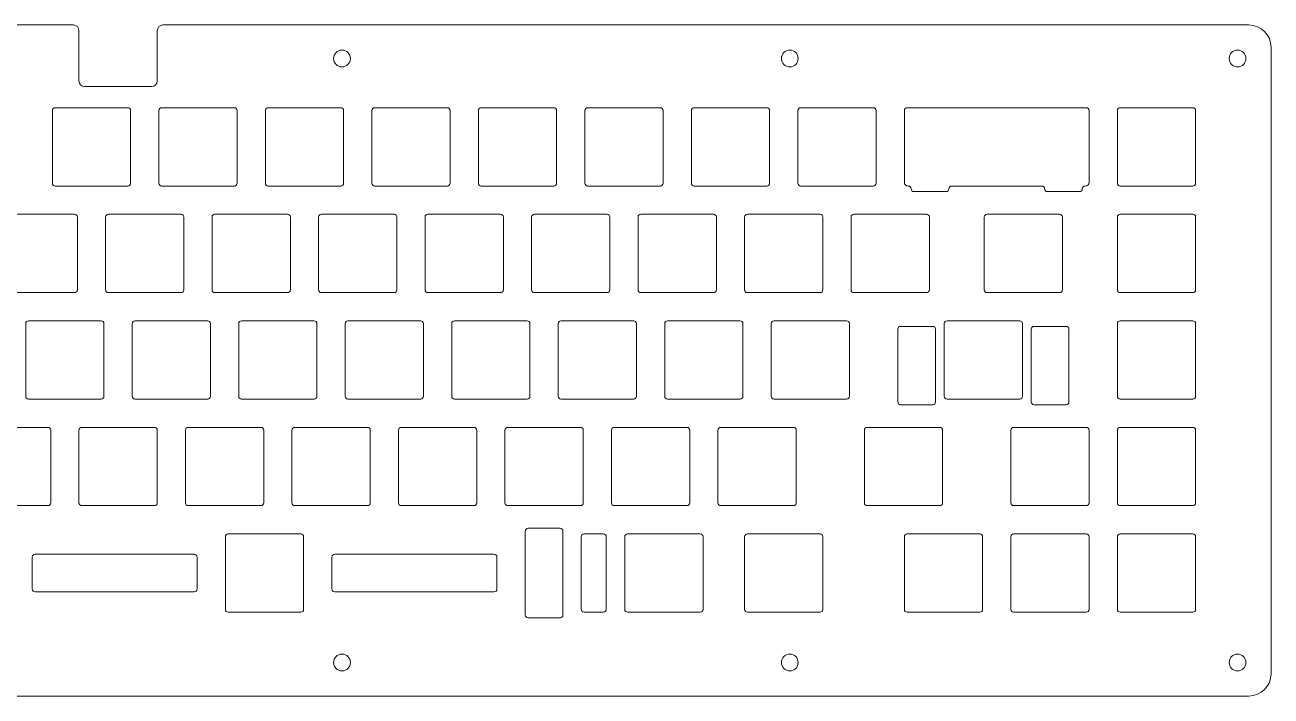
# Model space of a CAD drawing. Header units: inches. Extents: x 0.4 to 41.6, y -24.5 to -0.2.
# Drawn here: x 19.34 to 41.63, y -12.21 to -0.21 of the extents above; entities that cross this region are included whole.
import ezdxf

# ---------------------------------------------------------------- set-up
doc = ezdxf.new("R2010")
doc.units = ezdxf.units.IN
doc.header["$MEASUREMENT"] = 0
doc.layers.add('Layer 1', color=7, linetype='Continuous')

# ---------------------------------------------------------------- blocks, each defined once
blk = doc.blocks.new('block 22')
at = {"layer": 'Layer 1', "lineweight": 0}
blk.add_open_spline([(29.74, -10.658), (29.74, -10.687), (29.716, -10.712), (29.686, -10.712), (29.686, -10.712), (29.344, -10.712), (29.344, -10.712), (29.314, -10.712), (29.29, -10.687), (29.29, -10.658), (29.29, -10.658), (29.29, -9.366), (29.29, -9.366), (29.29, -9.336), (29.314, -9.312), (29.344, -9.312), (29.344, -9.312), (29.686, -9.312), (29.686, -9.312), (29.716, -9.312), (29.74, -9.336), (29.74, -9.366), (29.74, -9.366), (29.74, -10.658), (29.74, -10.658)], degree=3, knots=[0, 0, 0, 0, 1, 1, 1, 2, 2, 2, 3, 3, 3, 4, 4, 4, 5, 5, 5, 6, 6, 6, 7, 7, 7, 8, 8, 8, 8], dxfattribs=at)
blk = doc.blocks.new('block 24')
at = {"layer": 'Layer 1', "lineweight": 0}
blk.add_open_spline([(24.886, -10.349), (24.856, -10.349), (24.832, -10.325), (24.832, -10.295), (24.832, -10.295), (24.832, -9.728), (24.832, -9.728), (24.832, -9.698), (24.856, -9.674), (24.886, -9.674), (24.886, -9.674), (27.731, -9.674), (27.731, -9.674), (27.761, -9.674), (27.785, -9.698), (27.785, -9.728), (27.785, -9.728), (27.785, -10.295), (27.785, -10.295), (27.785, -10.325), (27.761, -10.349), (27.731, -10.349), (27.731, -10.349), (24.886, -10.349), (24.886, -10.349)], degree=3, knots=[0, 0, 0, 0, 1, 1, 1, 2, 2, 2, 3, 3, 3, 4, 4, 4, 5, 5, 5, 6, 6, 6, 7, 7, 7, 8, 8, 8, 8], dxfattribs=at)
blk = doc.blocks.new('block 25')
at = {"layer": 'Layer 1', "lineweight": 0}
blk.add_open_spline([(19.524, -10.349), (19.494, -10.349), (19.47, -10.325), (19.47, -10.295), (19.47, -10.295), (19.47, -9.728), (19.47, -9.728), (19.47, -9.698), (19.494, -9.674), (19.524, -9.674), (19.524, -9.674), (22.368, -9.674), (22.368, -9.674), (22.398, -9.674), (22.422, -9.698), (22.422, -9.728), (22.422, -9.728), (22.422, -10.295), (22.422, -10.295), (22.422, -10.325), (22.398, -10.349), (22.368, -10.349), (22.368, -10.349), (19.524, -10.349), (19.524, -10.349)], degree=3, knots=[0, 0, 0, 0, 1, 1, 1, 2, 2, 2, 3, 3, 3, 4, 4, 4, 5, 5, 5, 6, 6, 6, 7, 7, 7, 8, 8, 8, 8], dxfattribs=at)
blk = doc.blocks.new('block 36')
at = {"layer": 'Layer 1', "lineweight": 0}
blk.add_open_spline([(21.232, -1.742), (21.232, -1.714), (21.209, -1.692), (21.182, -1.692), (21.182, -1.692), (19.882, -1.692), (19.882, -1.692), (19.854, -1.692), (19.832, -1.714), (19.832, -1.742), (19.832, -1.742), (19.832, -3.042), (19.832, -3.042), (19.832, -3.069), (19.854, -3.092), (19.882, -3.092), (19.882, -3.092), (21.182, -3.092), (21.182, -3.092), (21.209, -3.092), (21.232, -3.069), (21.232, -3.042), (21.232, -3.042), (21.232, -1.742), (21.232, -1.742)], degree=3, knots=[0, 0, 0, 0, 1, 1, 1, 2, 2, 2, 3, 3, 3, 4, 4, 4, 5, 5, 5, 6, 6, 6, 7, 7, 7, 8, 8, 8, 8], dxfattribs=at)
blk = doc.blocks.new('block 37')
at = {"layer": 'Layer 1', "lineweight": 0}
blk.add_open_spline([(23.137, -3.042), (23.137, -3.069), (23.114, -3.092), (23.087, -3.092), (23.087, -3.092), (21.787, -3.092), (21.787, -3.092), (21.759, -3.092), (21.737, -3.069), (21.737, -3.042), (21.737, -3.042), (21.737, -1.742), (21.737, -1.742), (21.737, -1.714), (21.759, -1.692), (21.787, -1.692), (21.787, -1.692), (23.087, -1.692), (23.087, -1.692), (23.114, -1.692), (23.137, -1.714), (23.137, -1.742), (23.137, -1.742), (23.137, -3.042), (23.137, -3.042)], degree=3, knots=[0, 0, 0, 0, 1, 1, 1, 2, 2, 2, 3, 3, 3, 4, 4, 4, 5, 5, 5, 6, 6, 6, 7, 7, 7, 8, 8, 8, 8], dxfattribs=at)
blk = doc.blocks.new('block 38')
at = {"layer": 'Layer 1', "lineweight": 0}
blk.add_open_spline([(25.042, -3.042), (25.042, -3.069), (25.019, -3.092), (24.992, -3.092), (24.992, -3.092), (23.692, -3.092), (23.692, -3.092), (23.664, -3.092), (23.642, -3.069), (23.642, -3.042), (23.642, -3.042), (23.642, -1.742), (23.642, -1.742), (23.642, -1.714), (23.664, -1.692), (23.692, -1.692), (23.692, -1.692), (24.992, -1.692), (24.992, -1.692), (25.019, -1.692), (25.042, -1.714), (25.042, -1.742), (25.042, -1.742), (25.042, -3.042), (25.042, -3.042)], degree=3, knots=[0, 0, 0, 0, 1, 1, 1, 2, 2, 2, 3, 3, 3, 4, 4, 4, 5, 5, 5, 6, 6, 6, 7, 7, 7, 8, 8, 8, 8], dxfattribs=at)
blk = doc.blocks.new('block 39')
at = {"layer": 'Layer 1', "lineweight": 0}
blk.add_open_spline([(26.947, -3.042), (26.947, -3.069), (26.924, -3.092), (26.897, -3.092), (26.897, -3.092), (25.597, -3.092), (25.597, -3.092), (25.569, -3.092), (25.547, -3.069), (25.547, -3.042), (25.547, -3.042), (25.547, -1.742), (25.547, -1.742), (25.547, -1.714), (25.569, -1.692), (25.597, -1.692), (25.597, -1.692), (26.897, -1.692), (26.897, -1.692), (26.924, -1.692), (26.947, -1.714), (26.947, -1.742), (26.947, -1.742), (26.947, -3.042), (26.947, -3.042)], degree=3, knots=[0, 0, 0, 0, 1, 1, 1, 2, 2, 2, 3, 3, 3, 4, 4, 4, 5, 5, 5, 6, 6, 6, 7, 7, 7, 8, 8, 8, 8], dxfattribs=at)
blk = doc.blocks.new('block 40')
at = {"layer": 'Layer 1', "lineweight": 0}
blk.add_open_spline([(28.852, -3.042), (28.852, -3.069), (28.829, -3.092), (28.802, -3.092), (28.802, -3.092), (27.502, -3.092), (27.502, -3.092), (27.474, -3.092), (27.452, -3.069), (27.452, -3.042), (27.452, -3.042), (27.452, -1.742), (27.452, -1.742), (27.452, -1.714), (27.474, -1.692), (27.502, -1.692), (27.502, -1.692), (28.802, -1.692), (28.802, -1.692), (28.829, -1.692), (28.852, -1.714), (28.852, -1.742), (28.852, -1.742), (28.852, -3.042), (28.852, -3.042)], degree=3, knots=[0, 0, 0, 0, 1, 1, 1, 2, 2, 2, 3, 3, 3, 4, 4, 4, 5, 5, 5, 6, 6, 6, 7, 7, 7, 8, 8, 8, 8], dxfattribs=at)
blk = doc.blocks.new('block 41')
at = {"layer": 'Layer 1', "lineweight": 0}
blk.add_open_spline([(30.757, -3.042), (30.757, -3.069), (30.734, -3.092), (30.707, -3.092), (30.707, -3.092), (29.407, -3.092), (29.407, -3.092), (29.379, -3.092), (29.357, -3.069), (29.357, -3.042), (29.357, -3.042), (29.357, -1.742), (29.357, -1.742), (29.357, -1.714), (29.379, -1.692), (29.407, -1.692), (29.407, -1.692), (30.707, -1.692), (30.707, -1.692), (30.734, -1.692), (30.757, -1.714), (30.757, -1.742), (30.757, -1.742), (30.757, -3.042), (30.757, -3.042)], degree=3, knots=[0, 0, 0, 0, 1, 1, 1, 2, 2, 2, 3, 3, 3, 4, 4, 4, 5, 5, 5, 6, 6, 6, 7, 7, 7, 8, 8, 8, 8], dxfattribs=at)
blk = doc.blocks.new('block 42')
at = {"layer": 'Layer 1', "lineweight": 0}
blk.add_open_spline([(32.662, -3.042), (32.662, -3.069), (32.639, -3.092), (32.612, -3.092), (32.612, -3.092), (31.312, -3.092), (31.312, -3.092), (31.284, -3.092), (31.262, -3.069), (31.262, -3.042), (31.262, -3.042), (31.262, -1.742), (31.262, -1.742), (31.262, -1.714), (31.284, -1.692), (31.312, -1.692), (31.312, -1.692), (32.612, -1.692), (32.612, -1.692), (32.639, -1.692), (32.662, -1.714), (32.662, -1.742), (32.662, -1.742), (32.662, -3.042), (32.662, -3.042)], degree=3, knots=[0, 0, 0, 0, 1, 1, 1, 2, 2, 2, 3, 3, 3, 4, 4, 4, 5, 5, 5, 6, 6, 6, 7, 7, 7, 8, 8, 8, 8], dxfattribs=at)
blk = doc.blocks.new('block 43')
at = {"layer": 'Layer 1', "lineweight": 0}
blk.add_open_spline([(34.567, -3.042), (34.567, -3.069), (34.544, -3.092), (34.517, -3.092), (34.517, -3.092), (33.217, -3.092), (33.217, -3.092), (33.189, -3.092), (33.167, -3.069), (33.167, -3.042), (33.167, -3.042), (33.167, -1.742), (33.167, -1.742), (33.167, -1.714), (33.189, -1.692), (33.217, -1.692), (33.217, -1.692), (34.517, -1.692), (34.517, -1.692), (34.544, -1.692), (34.567, -1.714), (34.567, -1.742), (34.567, -1.742), (34.567, -3.042), (34.567, -3.042)], degree=3, knots=[0, 0, 0, 0, 1, 1, 1, 2, 2, 2, 3, 3, 3, 4, 4, 4, 5, 5, 5, 6, 6, 6, 7, 7, 7, 8, 8, 8, 8], dxfattribs=at)
blk = doc.blocks.new('block 44')
at = {"layer": 'Layer 1', "lineweight": 0}
blk.add_lwpolyline([(38.882, -1.742), (38.882, -3.042)], dxfattribs=at)
blk = doc.blocks.new('block 45')
at = {"layer": 'Layer 1', "lineweight": 0}
blk.add_open_spline([(38.932, -1.692), (38.904, -1.692), (38.882, -1.714), (38.882, -1.742)], degree=3, dxfattribs=at)
blk = doc.blocks.new('block 46')
at = {"layer": 'Layer 1', "lineweight": 0}
blk.add_lwpolyline([(40.232, -1.692), (38.932, -1.692)], dxfattribs=at)
blk = doc.blocks.new('block 47')
at = {"layer": 'Layer 1', "lineweight": 0}
blk.add_open_spline([(40.282, -1.742), (40.282, -1.714), (40.259, -1.692), (40.232, -1.692)], degree=3, dxfattribs=at)
blk = doc.blocks.new('block 48')
at = {"layer": 'Layer 1', "lineweight": 0}
blk.add_lwpolyline([(40.282, -3.042), (40.282, -1.742)], dxfattribs=at)
blk = doc.blocks.new('block 49')
at = {"layer": 'Layer 1', "lineweight": 0}
blk.add_open_spline([(40.232, -3.092), (40.259, -3.092), (40.282, -3.069), (40.282, -3.042)], degree=3, dxfattribs=at)
blk = doc.blocks.new('block 50')
at = {"layer": 'Layer 1', "lineweight": 0}
blk.add_lwpolyline([(38.932, -3.092), (40.232, -3.092)], dxfattribs=at)
blk = doc.blocks.new('block 51')
at = {"layer": 'Layer 1', "lineweight": 0}
blk.add_open_spline([(38.882, -3.042), (38.882, -3.069), (38.904, -3.092), (38.932, -3.092)], degree=3, dxfattribs=at)
blk = doc.blocks.new('block 58')
at = {"layer": 'Layer 1', "lineweight": 0}
blk.add_open_spline([(18.929, -3.597), (18.902, -3.597), (18.879, -3.619), (18.879, -3.647), (18.879, -3.647), (18.879, -4.947), (18.879, -4.947), (18.879, -4.974), (18.902, -4.997), (18.929, -4.997), (18.929, -4.997), (20.229, -4.997), (20.229, -4.997), (20.257, -4.997), (20.279, -4.974), (20.279, -4.947), (20.279, -4.947), (20.279, -3.647), (20.279, -3.647), (20.279, -3.619), (20.257, -3.597), (20.229, -3.597), (20.229, -3.597), (18.929, -3.597), (18.929, -3.597)], degree=3, knots=[0, 0, 0, 0, 1, 1, 1, 2, 2, 2, 3, 3, 3, 4, 4, 4, 5, 5, 5, 6, 6, 6, 7, 7, 7, 8, 8, 8, 8], dxfattribs=at)
blk = doc.blocks.new('block 59')
at = {"layer": 'Layer 1', "lineweight": 0}
blk.add_open_spline([(22.184, -3.647), (22.184, -3.619), (22.162, -3.597), (22.134, -3.597), (22.134, -3.597), (20.834, -3.597), (20.834, -3.597), (20.807, -3.597), (20.784, -3.619), (20.784, -3.647), (20.784, -3.647), (20.784, -4.947), (20.784, -4.947), (20.784, -4.974), (20.807, -4.997), (20.834, -4.997), (20.834, -4.997), (22.134, -4.997), (22.134, -4.997), (22.162, -4.997), (22.184, -4.974), (22.184, -4.947), (22.184, -4.947), (22.184, -3.647), (22.184, -3.647)], degree=3, knots=[0, 0, 0, 0, 1, 1, 1, 2, 2, 2, 3, 3, 3, 4, 4, 4, 5, 5, 5, 6, 6, 6, 7, 7, 7, 8, 8, 8, 8], dxfattribs=at)
blk = doc.blocks.new('block 60')
at = {"layer": 'Layer 1', "lineweight": 0}
blk.add_open_spline([(24.089, -4.947), (24.089, -4.974), (24.067, -4.997), (24.039, -4.997), (24.039, -4.997), (22.739, -4.997), (22.739, -4.997), (22.712, -4.997), (22.689, -4.974), (22.689, -4.947), (22.689, -4.947), (22.689, -3.647), (22.689, -3.647), (22.689, -3.619), (22.712, -3.597), (22.739, -3.597), (22.739, -3.597), (24.039, -3.597), (24.039, -3.597), (24.067, -3.597), (24.089, -3.619), (24.089, -3.647), (24.089, -3.647), (24.089, -4.947), (24.089, -4.947)], degree=3, knots=[0, 0, 0, 0, 1, 1, 1, 2, 2, 2, 3, 3, 3, 4, 4, 4, 5, 5, 5, 6, 6, 6, 7, 7, 7, 8, 8, 8, 8], dxfattribs=at)
blk = doc.blocks.new('block 61')
at = {"layer": 'Layer 1', "lineweight": 0}
blk.add_open_spline([(25.994, -4.947), (25.994, -4.974), (25.972, -4.997), (25.944, -4.997), (25.944, -4.997), (24.644, -4.997), (24.644, -4.997), (24.617, -4.997), (24.594, -4.974), (24.594, -4.947), (24.594, -4.947), (24.594, -3.647), (24.594, -3.647), (24.594, -3.619), (24.617, -3.597), (24.644, -3.597), (24.644, -3.597), (25.944, -3.597), (25.944, -3.597), (25.972, -3.597), (25.994, -3.619), (25.994, -3.647), (25.994, -3.647), (25.994, -4.947), (25.994, -4.947)], degree=3, knots=[0, 0, 0, 0, 1, 1, 1, 2, 2, 2, 3, 3, 3, 4, 4, 4, 5, 5, 5, 6, 6, 6, 7, 7, 7, 8, 8, 8, 8], dxfattribs=at)
blk = doc.blocks.new('block 62')
at = {"layer": 'Layer 1', "lineweight": 0}
blk.add_open_spline([(27.899, -4.947), (27.899, -4.974), (27.877, -4.997), (27.849, -4.997), (27.849, -4.997), (26.549, -4.997), (26.549, -4.997), (26.522, -4.997), (26.499, -4.974), (26.499, -4.947), (26.499, -4.947), (26.499, -3.647), (26.499, -3.647), (26.499, -3.619), (26.522, -3.597), (26.549, -3.597), (26.549, -3.597), (27.849, -3.597), (27.849, -3.597), (27.877, -3.597), (27.899, -3.619), (27.899, -3.647), (27.899, -3.647), (27.899, -4.947), (27.899, -4.947)], degree=3, knots=[0, 0, 0, 0, 1, 1, 1, 2, 2, 2, 3, 3, 3, 4, 4, 4, 5, 5, 5, 6, 6, 6, 7, 7, 7, 8, 8, 8, 8], dxfattribs=at)
blk = doc.blocks.new('block 63')
at = {"layer": 'Layer 1', "lineweight": 0}
blk.add_open_spline([(29.804, -4.947), (29.804, -4.974), (29.782, -4.997), (29.754, -4.997), (29.754, -4.997), (28.454, -4.997), (28.454, -4.997), (28.427, -4.997), (28.404, -4.974), (28.404, -4.947), (28.404, -4.947), (28.404, -3.647), (28.404, -3.647), (28.404, -3.619), (28.427, -3.597), (28.454, -3.597), (28.454, -3.597), (29.754, -3.597), (29.754, -3.597), (29.782, -3.597), (29.804, -3.619), (29.804, -3.647), (29.804, -3.647), (29.804, -4.947), (29.804, -4.947)], degree=3, knots=[0, 0, 0, 0, 1, 1, 1, 2, 2, 2, 3, 3, 3, 4, 4, 4, 5, 5, 5, 6, 6, 6, 7, 7, 7, 8, 8, 8, 8], dxfattribs=at)
blk = doc.blocks.new('block 64')
at = {"layer": 'Layer 1', "lineweight": 0}
blk.add_open_spline([(31.709, -4.947), (31.709, -4.974), (31.687, -4.997), (31.659, -4.997), (31.659, -4.997), (30.359, -4.997), (30.359, -4.997), (30.332, -4.997), (30.309, -4.974), (30.309, -4.947), (30.309, -4.947), (30.309, -3.647), (30.309, -3.647), (30.309, -3.619), (30.332, -3.597), (30.359, -3.597), (30.359, -3.597), (31.659, -3.597), (31.659, -3.597), (31.687, -3.597), (31.709, -3.619), (31.709, -3.647), (31.709, -3.647), (31.709, -4.947), (31.709, -4.947)], degree=3, knots=[0, 0, 0, 0, 1, 1, 1, 2, 2, 2, 3, 3, 3, 4, 4, 4, 5, 5, 5, 6, 6, 6, 7, 7, 7, 8, 8, 8, 8], dxfattribs=at)
blk = doc.blocks.new('block 65')
at = {"layer": 'Layer 1', "lineweight": 0}
blk.add_open_spline([(33.614, -4.947), (33.614, -4.974), (33.592, -4.997), (33.564, -4.997), (33.564, -4.997), (32.264, -4.997), (32.264, -4.997), (32.237, -4.997), (32.214, -4.974), (32.214, -4.947), (32.214, -4.947), (32.214, -3.647), (32.214, -3.647), (32.214, -3.619), (32.237, -3.597), (32.264, -3.597), (32.264, -3.597), (33.564, -3.597), (33.564, -3.597), (33.592, -3.597), (33.614, -3.619), (33.614, -3.647), (33.614, -3.647), (33.614, -4.947), (33.614, -4.947)], degree=3, knots=[0, 0, 0, 0, 1, 1, 1, 2, 2, 2, 3, 3, 3, 4, 4, 4, 5, 5, 5, 6, 6, 6, 7, 7, 7, 8, 8, 8, 8], dxfattribs=at)
blk = doc.blocks.new('block 66')
at = {"layer": 'Layer 1', "lineweight": 0}
blk.add_open_spline([(35.519, -4.947), (35.519, -4.974), (35.497, -4.997), (35.469, -4.997), (35.469, -4.997), (34.169, -4.997), (34.169, -4.997), (34.142, -4.997), (34.119, -4.974), (34.119, -4.947), (34.119, -4.947), (34.119, -3.647), (34.119, -3.647), (34.119, -3.619), (34.142, -3.597), (34.169, -3.597), (34.169, -3.597), (35.469, -3.597), (35.469, -3.597), (35.497, -3.597), (35.519, -3.619), (35.519, -3.647), (35.519, -3.647), (35.519, -4.947), (35.519, -4.947)], degree=3, knots=[0, 0, 0, 0, 1, 1, 1, 2, 2, 2, 3, 3, 3, 4, 4, 4, 5, 5, 5, 6, 6, 6, 7, 7, 7, 8, 8, 8, 8], dxfattribs=at)
blk = doc.blocks.new('block 67')
at = {"layer": 'Layer 1', "lineweight": 0}
blk.add_open_spline([(37.9, -4.947), (37.9, -4.974), (37.878, -4.997), (37.85, -4.997), (37.85, -4.997), (36.55, -4.997), (36.55, -4.997), (36.523, -4.997), (36.5, -4.974), (36.5, -4.947), (36.5, -4.947), (36.5, -3.647), (36.5, -3.647), (36.5, -3.619), (36.523, -3.597), (36.55, -3.597), (36.55, -3.597), (37.85, -3.597), (37.85, -3.597), (37.878, -3.597), (37.9, -3.619), (37.9, -3.647), (37.9, -3.647), (37.9, -4.947), (37.9, -4.947)], degree=3, knots=[0, 0, 0, 0, 1, 1, 1, 2, 2, 2, 3, 3, 3, 4, 4, 4, 5, 5, 5, 6, 6, 6, 7, 7, 7, 8, 8, 8, 8], dxfattribs=at)
blk = doc.blocks.new('block 68')
at = {"layer": 'Layer 1', "lineweight": 0}
blk.add_open_spline([(40.282, -4.947), (40.282, -4.974), (40.259, -4.997), (40.232, -4.997), (40.232, -4.997), (38.932, -4.997), (38.932, -4.997), (38.904, -4.997), (38.882, -4.974), (38.882, -4.947), (38.882, -4.947), (38.882, -3.647), (38.882, -3.647), (38.882, -3.619), (38.904, -3.597), (38.932, -3.597), (38.932, -3.597), (40.232, -3.597), (40.232, -3.597), (40.259, -3.597), (40.282, -3.619), (40.282, -3.647), (40.282, -3.647), (40.282, -4.947), (40.282, -4.947)], degree=3, knots=[0, 0, 0, 0, 1, 1, 1, 2, 2, 2, 3, 3, 3, 4, 4, 4, 5, 5, 5, 6, 6, 6, 7, 7, 7, 8, 8, 8, 8], dxfattribs=at)
blk = doc.blocks.new('block 75')
at = {"layer": 'Layer 1', "lineweight": 0}
blk.add_open_spline([(19.405, -5.502), (19.378, -5.502), (19.355, -5.524), (19.355, -5.552), (19.355, -5.552), (19.355, -6.852), (19.355, -6.852), (19.355, -6.879), (19.378, -6.902), (19.405, -6.902), (19.405, -6.902), (20.705, -6.902), (20.705, -6.902), (20.733, -6.902), (20.755, -6.879), (20.755, -6.852), (20.755, -6.852), (20.755, -5.552), (20.755, -5.552), (20.755, -5.524), (20.733, -5.502), (20.705, -5.502), (20.705, -5.502), (19.405, -5.502), (19.405, -5.502)], degree=3, knots=[0, 0, 0, 0, 1, 1, 1, 2, 2, 2, 3, 3, 3, 4, 4, 4, 5, 5, 5, 6, 6, 6, 7, 7, 7, 8, 8, 8, 8], dxfattribs=at)
blk = doc.blocks.new('block 76')
at = {"layer": 'Layer 1', "lineweight": 0}
blk.add_open_spline([(22.66, -6.852), (22.66, -6.879), (22.638, -6.902), (22.61, -6.902), (22.61, -6.902), (21.31, -6.902), (21.31, -6.902), (21.283, -6.902), (21.26, -6.879), (21.26, -6.852), (21.26, -6.852), (21.26, -5.552), (21.26, -5.552), (21.26, -5.524), (21.283, -5.502), (21.31, -5.502), (21.31, -5.502), (22.61, -5.502), (22.61, -5.502), (22.638, -5.502), (22.66, -5.524), (22.66, -5.552), (22.66, -5.552), (22.66, -6.852), (22.66, -6.852)], degree=3, knots=[0, 0, 0, 0, 1, 1, 1, 2, 2, 2, 3, 3, 3, 4, 4, 4, 5, 5, 5, 6, 6, 6, 7, 7, 7, 8, 8, 8, 8], dxfattribs=at)
blk = doc.blocks.new('block 77')
at = {"layer": 'Layer 1', "lineweight": 0}
blk.add_open_spline([(24.565, -6.852), (24.565, -6.879), (24.543, -6.902), (24.515, -6.902), (24.515, -6.902), (23.215, -6.902), (23.215, -6.902), (23.188, -6.902), (23.165, -6.879), (23.165, -6.852), (23.165, -6.852), (23.165, -5.552), (23.165, -5.552), (23.165, -5.524), (23.188, -5.502), (23.215, -5.502), (23.215, -5.502), (24.515, -5.502), (24.515, -5.502), (24.543, -5.502), (24.565, -5.524), (24.565, -5.552), (24.565, -5.552), (24.565, -6.852), (24.565, -6.852)], degree=3, knots=[0, 0, 0, 0, 1, 1, 1, 2, 2, 2, 3, 3, 3, 4, 4, 4, 5, 5, 5, 6, 6, 6, 7, 7, 7, 8, 8, 8, 8], dxfattribs=at)
blk = doc.blocks.new('block 78')
at = {"layer": 'Layer 1', "lineweight": 0}
blk.add_open_spline([(26.47, -6.852), (26.47, -6.879), (26.448, -6.902), (26.42, -6.902), (26.42, -6.902), (25.12, -6.902), (25.12, -6.902), (25.093, -6.902), (25.07, -6.879), (25.07, -6.852), (25.07, -6.852), (25.07, -5.552), (25.07, -5.552), (25.07, -5.524), (25.093, -5.502), (25.12, -5.502), (25.12, -5.502), (26.42, -5.502), (26.42, -5.502), (26.448, -5.502), (26.47, -5.524), (26.47, -5.552), (26.47, -5.552), (26.47, -6.852), (26.47, -6.852)], degree=3, knots=[0, 0, 0, 0, 1, 1, 1, 2, 2, 2, 3, 3, 3, 4, 4, 4, 5, 5, 5, 6, 6, 6, 7, 7, 7, 8, 8, 8, 8], dxfattribs=at)
blk = doc.blocks.new('block 79')
at = {"layer": 'Layer 1', "lineweight": 0}
blk.add_open_spline([(28.375, -6.852), (28.375, -6.879), (28.353, -6.902), (28.325, -6.902), (28.325, -6.902), (27.025, -6.902), (27.025, -6.902), (26.998, -6.902), (26.975, -6.879), (26.975, -6.852), (26.975, -6.852), (26.975, -5.552), (26.975, -5.552), (26.975, -5.524), (26.998, -5.502), (27.025, -5.502), (27.025, -5.502), (28.325, -5.502), (28.325, -5.502), (28.353, -5.502), (28.375, -5.524), (28.375, -5.552), (28.375, -5.552), (28.375, -6.852), (28.375, -6.852)], degree=3, knots=[0, 0, 0, 0, 1, 1, 1, 2, 2, 2, 3, 3, 3, 4, 4, 4, 5, 5, 5, 6, 6, 6, 7, 7, 7, 8, 8, 8, 8], dxfattribs=at)
blk = doc.blocks.new('block 80')
at = {"layer": 'Layer 1', "lineweight": 0}
blk.add_open_spline([(30.28, -6.852), (30.28, -6.879), (30.258, -6.902), (30.23, -6.902), (30.23, -6.902), (28.93, -6.902), (28.93, -6.902), (28.903, -6.902), (28.88, -6.879), (28.88, -6.852), (28.88, -6.852), (28.88, -5.552), (28.88, -5.552), (28.88, -5.524), (28.903, -5.502), (28.93, -5.502), (28.93, -5.502), (30.23, -5.502), (30.23, -5.502), (30.258, -5.502), (30.28, -5.524), (30.28, -5.552), (30.28, -5.552), (30.28, -6.852), (30.28, -6.852)], degree=3, knots=[0, 0, 0, 0, 1, 1, 1, 2, 2, 2, 3, 3, 3, 4, 4, 4, 5, 5, 5, 6, 6, 6, 7, 7, 7, 8, 8, 8, 8], dxfattribs=at)
blk = doc.blocks.new('block 81')
at = {"layer": 'Layer 1', "lineweight": 0}
blk.add_open_spline([(32.185, -6.852), (32.185, -6.879), (32.163, -6.902), (32.135, -6.902), (32.135, -6.902), (30.835, -6.902), (30.835, -6.902), (30.808, -6.902), (30.785, -6.879), (30.785, -6.852), (30.785, -6.852), (30.785, -5.552), (30.785, -5.552), (30.785, -5.524), (30.808, -5.502), (30.835, -5.502), (30.835, -5.502), (32.135, -5.502), (32.135, -5.502), (32.163, -5.502), (32.185, -5.524), (32.185, -5.552), (32.185, -5.552), (32.185, -6.852), (32.185, -6.852)], degree=3, knots=[0, 0, 0, 0, 1, 1, 1, 2, 2, 2, 3, 3, 3, 4, 4, 4, 5, 5, 5, 6, 6, 6, 7, 7, 7, 8, 8, 8, 8], dxfattribs=at)
blk = doc.blocks.new('block 82')
at = {"layer": 'Layer 1', "lineweight": 0}
blk.add_open_spline([(34.09, -6.852), (34.09, -6.879), (34.068, -6.902), (34.04, -6.902), (34.04, -6.902), (32.74, -6.902), (32.74, -6.902), (32.713, -6.902), (32.69, -6.879), (32.69, -6.852), (32.69, -6.852), (32.69, -5.552), (32.69, -5.552), (32.69, -5.524), (32.713, -5.502), (32.74, -5.502), (32.74, -5.502), (34.04, -5.502), (34.04, -5.502), (34.068, -5.502), (34.09, -5.524), (34.09, -5.552), (34.09, -5.552), (34.09, -6.852), (34.09, -6.852)], degree=3, knots=[0, 0, 0, 0, 1, 1, 1, 2, 2, 2, 3, 3, 3, 4, 4, 4, 5, 5, 5, 6, 6, 6, 7, 7, 7, 8, 8, 8, 8], dxfattribs=at)
blk = doc.blocks.new('block 83')
at = {"layer": 'Layer 1', "lineweight": 0}
blk.add_open_spline([(37.186, -6.852), (37.186, -6.879), (37.164, -6.902), (37.136, -6.902), (37.136, -6.902), (35.836, -6.902), (35.836, -6.902), (35.808, -6.902), (35.786, -6.879), (35.786, -6.852), (35.786, -6.852), (35.786, -5.552), (35.786, -5.552), (35.786, -5.524), (35.808, -5.502), (35.836, -5.502), (35.836, -5.502), (37.136, -5.502), (37.136, -5.502), (37.164, -5.502), (37.186, -5.524), (37.186, -5.552), (37.186, -5.552), (37.186, -6.852), (37.186, -6.852)], degree=3, knots=[0, 0, 0, 0, 1, 1, 1, 2, 2, 2, 3, 3, 3, 4, 4, 4, 5, 5, 5, 6, 6, 6, 7, 7, 7, 8, 8, 8, 8], dxfattribs=at)
blk = doc.blocks.new('block 84')
at = {"layer": 'Layer 1', "lineweight": 0}
blk.add_open_spline([(38.017, -6.952), (38.017, -6.979), (37.995, -7.002), (37.967, -7.002), (37.967, -7.002), (37.392, -7.002), (37.392, -7.002), (37.365, -7.002), (37.342, -6.979), (37.342, -6.952), (37.342, -6.952), (37.342, -5.652), (37.342, -5.652), (37.342, -5.624), (37.365, -5.602), (37.392, -5.602), (37.392, -5.602), (37.967, -5.602), (37.967, -5.602), (37.995, -5.602), (38.017, -5.624), (38.017, -5.652), (38.017, -5.652), (38.017, -6.952), (38.017, -6.952)], degree=3, knots=[0, 0, 0, 0, 1, 1, 1, 2, 2, 2, 3, 3, 3, 4, 4, 4, 5, 5, 5, 6, 6, 6, 7, 7, 7, 8, 8, 8, 8], dxfattribs=at)
blk = doc.blocks.new('block 85')
at = {"layer": 'Layer 1', "lineweight": 0}
blk.add_open_spline([(35.63, -6.952), (35.63, -6.979), (35.607, -7.002), (35.58, -7.002), (35.58, -7.002), (35.005, -7.002), (35.005, -7.002), (34.977, -7.002), (34.955, -6.979), (34.955, -6.952), (34.955, -6.952), (34.955, -5.652), (34.955, -5.652), (34.955, -5.624), (34.977, -5.602), (35.005, -5.602), (35.005, -5.602), (35.58, -5.602), (35.58, -5.602), (35.607, -5.602), (35.63, -5.624), (35.63, -5.652), (35.63, -5.652), (35.63, -6.952), (35.63, -6.952)], degree=3, knots=[0, 0, 0, 0, 1, 1, 1, 2, 2, 2, 3, 3, 3, 4, 4, 4, 5, 5, 5, 6, 6, 6, 7, 7, 7, 8, 8, 8, 8], dxfattribs=at)
blk = doc.blocks.new('block 86')
at = {"layer": 'Layer 1', "lineweight": 0}
blk.add_open_spline([(40.282, -6.852), (40.282, -6.879), (40.259, -6.902), (40.232, -6.902), (40.232, -6.902), (38.932, -6.902), (38.932, -6.902), (38.904, -6.902), (38.882, -6.879), (38.882, -6.852), (38.882, -6.852), (38.882, -5.552), (38.882, -5.552), (38.882, -5.524), (38.904, -5.502), (38.932, -5.502), (38.932, -5.502), (40.232, -5.502), (40.232, -5.502), (40.259, -5.502), (40.282, -5.524), (40.282, -5.552), (40.282, -5.552), (40.282, -6.852), (40.282, -6.852)], degree=3, knots=[0, 0, 0, 0, 1, 1, 1, 2, 2, 2, 3, 3, 3, 4, 4, 4, 5, 5, 5, 6, 6, 6, 7, 7, 7, 8, 8, 8, 8], dxfattribs=at)
blk = doc.blocks.new('block 94')
at = {"layer": 'Layer 1', "lineweight": 0}
blk.add_open_spline([(19.803, -7.457), (19.803, -7.429), (19.781, -7.407), (19.753, -7.407), (19.753, -7.407), (18.453, -7.407), (18.453, -7.407), (18.425, -7.407), (18.403, -7.429), (18.403, -7.457), (18.403, -7.457), (18.403, -8.757), (18.403, -8.757), (18.403, -8.784), (18.425, -8.807), (18.453, -8.807), (18.453, -8.807), (19.753, -8.807), (19.753, -8.807), (19.781, -8.807), (19.803, -8.784), (19.803, -8.757), (19.803, -8.757), (19.803, -7.457), (19.803, -7.457)], degree=3, knots=[0, 0, 0, 0, 1, 1, 1, 2, 2, 2, 3, 3, 3, 4, 4, 4, 5, 5, 5, 6, 6, 6, 7, 7, 7, 8, 8, 8, 8], dxfattribs=at)
blk = doc.blocks.new('block 95')
at = {"layer": 'Layer 1', "lineweight": 0}
blk.add_open_spline([(21.708, -8.757), (21.708, -8.784), (21.686, -8.807), (21.658, -8.807), (21.658, -8.807), (20.358, -8.807), (20.358, -8.807), (20.33, -8.807), (20.308, -8.784), (20.308, -8.757), (20.308, -8.757), (20.308, -7.457), (20.308, -7.457), (20.308, -7.429), (20.33, -7.407), (20.358, -7.407), (20.358, -7.407), (21.658, -7.407), (21.658, -7.407), (21.686, -7.407), (21.708, -7.429), (21.708, -7.457), (21.708, -7.457), (21.708, -8.757), (21.708, -8.757)], degree=3, knots=[0, 0, 0, 0, 1, 1, 1, 2, 2, 2, 3, 3, 3, 4, 4, 4, 5, 5, 5, 6, 6, 6, 7, 7, 7, 8, 8, 8, 8], dxfattribs=at)
blk = doc.blocks.new('block 96')
at = {"layer": 'Layer 1', "lineweight": 0}
blk.add_open_spline([(23.613, -8.757), (23.613, -8.784), (23.591, -8.807), (23.563, -8.807), (23.563, -8.807), (22.263, -8.807), (22.263, -8.807), (22.235, -8.807), (22.213, -8.784), (22.213, -8.757), (22.213, -8.757), (22.213, -7.457), (22.213, -7.457), (22.213, -7.429), (22.235, -7.407), (22.263, -7.407), (22.263, -7.407), (23.563, -7.407), (23.563, -7.407), (23.591, -7.407), (23.613, -7.429), (23.613, -7.457), (23.613, -7.457), (23.613, -8.757), (23.613, -8.757)], degree=3, knots=[0, 0, 0, 0, 1, 1, 1, 2, 2, 2, 3, 3, 3, 4, 4, 4, 5, 5, 5, 6, 6, 6, 7, 7, 7, 8, 8, 8, 8], dxfattribs=at)
blk = doc.blocks.new('block 97')
at = {"layer": 'Layer 1', "lineweight": 0}
blk.add_open_spline([(25.518, -8.757), (25.518, -8.784), (25.496, -8.807), (25.468, -8.807), (25.468, -8.807), (24.168, -8.807), (24.168, -8.807), (24.14, -8.807), (24.118, -8.784), (24.118, -8.757), (24.118, -8.757), (24.118, -7.457), (24.118, -7.457), (24.118, -7.429), (24.14, -7.407), (24.168, -7.407), (24.168, -7.407), (25.468, -7.407), (25.468, -7.407), (25.496, -7.407), (25.518, -7.429), (25.518, -7.457), (25.518, -7.457), (25.518, -8.757), (25.518, -8.757)], degree=3, knots=[0, 0, 0, 0, 1, 1, 1, 2, 2, 2, 3, 3, 3, 4, 4, 4, 5, 5, 5, 6, 6, 6, 7, 7, 7, 8, 8, 8, 8], dxfattribs=at)
blk = doc.blocks.new('block 98')
at = {"layer": 'Layer 1', "lineweight": 0}
blk.add_open_spline([(27.423, -8.757), (27.423, -8.784), (27.401, -8.807), (27.373, -8.807), (27.373, -8.807), (26.073, -8.807), (26.073, -8.807), (26.045, -8.807), (26.023, -8.784), (26.023, -8.757), (26.023, -8.757), (26.023, -7.457), (26.023, -7.457), (26.023, -7.429), (26.045, -7.407), (26.073, -7.407), (26.073, -7.407), (27.373, -7.407), (27.373, -7.407), (27.401, -7.407), (27.423, -7.429), (27.423, -7.457), (27.423, -7.457), (27.423, -8.757), (27.423, -8.757)], degree=3, knots=[0, 0, 0, 0, 1, 1, 1, 2, 2, 2, 3, 3, 3, 4, 4, 4, 5, 5, 5, 6, 6, 6, 7, 7, 7, 8, 8, 8, 8], dxfattribs=at)
blk = doc.blocks.new('block 99')
at = {"layer": 'Layer 1', "lineweight": 0}
blk.add_open_spline([(29.328, -8.757), (29.328, -8.784), (29.306, -8.807), (29.278, -8.807), (29.278, -8.807), (27.978, -8.807), (27.978, -8.807), (27.95, -8.807), (27.928, -8.784), (27.928, -8.757), (27.928, -8.757), (27.928, -7.457), (27.928, -7.457), (27.928, -7.429), (27.95, -7.407), (27.978, -7.407), (27.978, -7.407), (29.278, -7.407), (29.278, -7.407), (29.306, -7.407), (29.328, -7.429), (29.328, -7.457), (29.328, -7.457), (29.328, -8.757), (29.328, -8.757)], degree=3, knots=[0, 0, 0, 0, 1, 1, 1, 2, 2, 2, 3, 3, 3, 4, 4, 4, 5, 5, 5, 6, 6, 6, 7, 7, 7, 8, 8, 8, 8], dxfattribs=at)
blk = doc.blocks.new('block 100')
at = {"layer": 'Layer 1', "lineweight": 0}
blk.add_open_spline([(31.233, -8.757), (31.233, -8.784), (31.211, -8.807), (31.183, -8.807), (31.183, -8.807), (29.883, -8.807), (29.883, -8.807), (29.855, -8.807), (29.833, -8.784), (29.833, -8.757), (29.833, -8.757), (29.833, -7.457), (29.833, -7.457), (29.833, -7.429), (29.855, -7.407), (29.883, -7.407), (29.883, -7.407), (31.183, -7.407), (31.183, -7.407), (31.211, -7.407), (31.233, -7.429), (31.233, -7.457), (31.233, -7.457), (31.233, -8.757), (31.233, -8.757)], degree=3, knots=[0, 0, 0, 0, 1, 1, 1, 2, 2, 2, 3, 3, 3, 4, 4, 4, 5, 5, 5, 6, 6, 6, 7, 7, 7, 8, 8, 8, 8], dxfattribs=at)
blk = doc.blocks.new('block 101')
at = {"layer": 'Layer 1', "lineweight": 0}
blk.add_open_spline([(33.138, -8.757), (33.138, -8.784), (33.116, -8.807), (33.088, -8.807), (33.088, -8.807), (31.788, -8.807), (31.788, -8.807), (31.76, -8.807), (31.738, -8.784), (31.738, -8.757), (31.738, -8.757), (31.738, -7.457), (31.738, -7.457), (31.738, -7.429), (31.76, -7.407), (31.788, -7.407), (31.788, -7.407), (33.088, -7.407), (33.088, -7.407), (33.116, -7.407), (33.138, -7.429), (33.138, -7.457), (33.138, -7.457), (33.138, -8.757), (33.138, -8.757)], degree=3, knots=[0, 0, 0, 0, 1, 1, 1, 2, 2, 2, 3, 3, 3, 4, 4, 4, 5, 5, 5, 6, 6, 6, 7, 7, 7, 8, 8, 8, 8], dxfattribs=at)
blk = doc.blocks.new('block 102')
at = {"layer": 'Layer 1', "lineweight": 0}
blk.add_open_spline([(35.757, -8.757), (35.757, -8.784), (35.735, -8.807), (35.707, -8.807), (35.707, -8.807), (34.407, -8.807), (34.407, -8.807), (34.38, -8.807), (34.357, -8.784), (34.357, -8.757), (34.357, -8.757), (34.357, -7.457), (34.357, -7.457), (34.357, -7.429), (34.38, -7.407), (34.407, -7.407), (34.407, -7.407), (35.707, -7.407), (35.707, -7.407), (35.735, -7.407), (35.757, -7.429), (35.757, -7.457), (35.757, -7.457), (35.757, -8.757), (35.757, -8.757)], degree=3, knots=[0, 0, 0, 0, 1, 1, 1, 2, 2, 2, 3, 3, 3, 4, 4, 4, 5, 5, 5, 6, 6, 6, 7, 7, 7, 8, 8, 8, 8], dxfattribs=at)
blk = doc.blocks.new('block 103')
at = {"layer": 'Layer 1', "lineweight": 0}
blk.add_open_spline([(38.377, -8.757), (38.377, -8.784), (38.354, -8.807), (38.327, -8.807), (38.327, -8.807), (37.027, -8.807), (37.027, -8.807), (36.999, -8.807), (36.977, -8.784), (36.977, -8.757), (36.977, -8.757), (36.977, -7.457), (36.977, -7.457), (36.977, -7.429), (36.999, -7.407), (37.027, -7.407), (37.027, -7.407), (38.327, -7.407), (38.327, -7.407), (38.354, -7.407), (38.377, -7.429), (38.377, -7.457), (38.377, -7.457), (38.377, -8.757), (38.377, -8.757)], degree=3, knots=[0, 0, 0, 0, 1, 1, 1, 2, 2, 2, 3, 3, 3, 4, 4, 4, 5, 5, 5, 6, 6, 6, 7, 7, 7, 8, 8, 8, 8], dxfattribs=at)
blk = doc.blocks.new('block 104')
at = {"layer": 'Layer 1', "lineweight": 0}
blk.add_open_spline([(40.282, -8.757), (40.282, -8.784), (40.259, -8.807), (40.232, -8.807), (40.232, -8.807), (38.932, -8.807), (38.932, -8.807), (38.904, -8.807), (38.882, -8.784), (38.882, -8.757), (38.882, -8.757), (38.882, -7.457), (38.882, -7.457), (38.882, -7.429), (38.904, -7.407), (38.932, -7.407), (38.932, -7.407), (40.232, -7.407), (40.232, -7.407), (40.259, -7.407), (40.282, -7.429), (40.282, -7.457), (40.282, -7.457), (40.282, -8.757), (40.282, -8.757)], degree=3, knots=[0, 0, 0, 0, 1, 1, 1, 2, 2, 2, 3, 3, 3, 4, 4, 4, 5, 5, 5, 6, 6, 6, 7, 7, 7, 8, 8, 8, 8], dxfattribs=at)
blk = doc.blocks.new('block 108')
at = {"layer": 'Layer 1', "lineweight": 0}
blk.add_open_spline([(24.327, -10.662), (24.327, -10.689), (24.305, -10.712), (24.277, -10.712), (24.277, -10.712), (22.977, -10.712), (22.977, -10.712), (22.95, -10.712), (22.927, -10.689), (22.927, -10.662), (22.927, -10.662), (22.927, -9.362), (22.927, -9.362), (22.927, -9.334), (22.95, -9.312), (22.977, -9.312), (22.977, -9.312), (24.277, -9.312), (24.277, -9.312), (24.305, -9.312), (24.327, -9.334), (24.327, -9.362), (24.327, -9.362), (24.327, -10.662), (24.327, -10.662)], degree=3, knots=[0, 0, 0, 0, 1, 1, 1, 2, 2, 2, 3, 3, 3, 4, 4, 4, 5, 5, 5, 6, 6, 6, 7, 7, 7, 8, 8, 8, 8], dxfattribs=at)
blk = doc.blocks.new('block 109')
at = {"layer": 'Layer 1', "lineweight": 0}
blk.add_open_spline([(28.29, -10.762), (28.29, -10.789), (28.312, -10.812), (28.34, -10.812), (28.34, -10.812), (28.915, -10.812), (28.915, -10.812), (28.942, -10.812), (28.965, -10.789), (28.965, -10.762), (28.965, -10.762), (28.965, -9.262), (28.965, -9.262), (28.965, -9.234), (28.942, -9.212), (28.915, -9.212), (28.915, -9.212), (28.34, -9.212), (28.34, -9.212), (28.312, -9.212), (28.29, -9.234), (28.29, -9.262), (28.29, -9.262), (28.29, -10.762), (28.29, -10.762)], degree=3, knots=[0, 0, 0, 0, 1, 1, 1, 2, 2, 2, 3, 3, 3, 4, 4, 4, 5, 5, 5, 6, 6, 6, 7, 7, 7, 8, 8, 8, 8], dxfattribs=at)
blk = doc.blocks.new('block 110')
at = {"layer": 'Layer 1', "lineweight": 0}
blk.add_open_spline([(31.471, -10.662), (31.471, -10.689), (31.449, -10.712), (31.421, -10.712), (31.421, -10.712), (30.121, -10.712), (30.121, -10.712), (30.093, -10.712), (30.071, -10.689), (30.071, -10.662), (30.071, -10.662), (30.071, -9.362), (30.071, -9.362), (30.071, -9.334), (30.093, -9.312), (30.121, -9.312), (30.121, -9.312), (31.421, -9.312), (31.421, -9.312), (31.449, -9.312), (31.471, -9.334), (31.471, -9.362), (31.471, -9.362), (31.471, -10.662), (31.471, -10.662)], degree=3, knots=[0, 0, 0, 0, 1, 1, 1, 2, 2, 2, 3, 3, 3, 4, 4, 4, 5, 5, 5, 6, 6, 6, 7, 7, 7, 8, 8, 8, 8], dxfattribs=at)
blk = doc.blocks.new('block 111')
at = {"layer": 'Layer 1', "lineweight": 0}
blk.add_open_spline([(33.614, -10.662), (33.614, -10.689), (33.592, -10.712), (33.564, -10.712), (33.564, -10.712), (32.264, -10.712), (32.264, -10.712), (32.237, -10.712), (32.214, -10.689), (32.214, -10.662), (32.214, -10.662), (32.214, -9.362), (32.214, -9.362), (32.214, -9.334), (32.237, -9.312), (32.264, -9.312), (32.264, -9.312), (33.564, -9.312), (33.564, -9.312), (33.592, -9.312), (33.614, -9.334), (33.614, -9.362), (33.614, -9.362), (33.614, -10.662), (33.614, -10.662)], degree=3, knots=[0, 0, 0, 0, 1, 1, 1, 2, 2, 2, 3, 3, 3, 4, 4, 4, 5, 5, 5, 6, 6, 6, 7, 7, 7, 8, 8, 8, 8], dxfattribs=at)
blk = doc.blocks.new('block 112')
at = {"layer": 'Layer 1', "lineweight": 0}
blk.add_open_spline([(36.472, -10.662), (36.472, -10.689), (36.449, -10.712), (36.422, -10.712), (36.422, -10.712), (35.122, -10.712), (35.122, -10.712), (35.094, -10.712), (35.072, -10.689), (35.072, -10.662), (35.072, -10.662), (35.072, -9.362), (35.072, -9.362), (35.072, -9.334), (35.094, -9.312), (35.122, -9.312), (35.122, -9.312), (36.422, -9.312), (36.422, -9.312), (36.449, -9.312), (36.472, -9.334), (36.472, -9.362), (36.472, -9.362), (36.472, -10.662), (36.472, -10.662)], degree=3, knots=[0, 0, 0, 0, 1, 1, 1, 2, 2, 2, 3, 3, 3, 4, 4, 4, 5, 5, 5, 6, 6, 6, 7, 7, 7, 8, 8, 8, 8], dxfattribs=at)
blk = doc.blocks.new('block 113')
at = {"layer": 'Layer 1', "lineweight": 0}
blk.add_open_spline([(38.377, -10.662), (38.377, -10.689), (38.354, -10.712), (38.327, -10.712), (38.327, -10.712), (37.027, -10.712), (37.027, -10.712), (36.999, -10.712), (36.977, -10.689), (36.977, -10.662), (36.977, -10.662), (36.977, -9.362), (36.977, -9.362), (36.977, -9.334), (36.999, -9.312), (37.027, -9.312), (37.027, -9.312), (38.327, -9.312), (38.327, -9.312), (38.354, -9.312), (38.377, -9.334), (38.377, -9.362), (38.377, -9.362), (38.377, -10.662), (38.377, -10.662)], degree=3, knots=[0, 0, 0, 0, 1, 1, 1, 2, 2, 2, 3, 3, 3, 4, 4, 4, 5, 5, 5, 6, 6, 6, 7, 7, 7, 8, 8, 8, 8], dxfattribs=at)
blk = doc.blocks.new('block 114')
at = {"layer": 'Layer 1', "lineweight": 0}
blk.add_open_spline([(40.282, -10.662), (40.282, -10.689), (40.259, -10.712), (40.232, -10.712), (40.232, -10.712), (38.932, -10.712), (38.932, -10.712), (38.904, -10.712), (38.882, -10.689), (38.882, -10.662), (38.882, -10.662), (38.882, -9.362), (38.882, -9.362), (38.882, -9.334), (38.904, -9.312), (38.932, -9.312), (38.932, -9.312), (40.232, -9.312), (40.232, -9.312), (40.259, -9.312), (40.282, -9.334), (40.282, -9.362), (40.282, -9.362), (40.282, -10.662), (40.282, -10.662)], degree=3, knots=[0, 0, 0, 0, 1, 1, 1, 2, 2, 2, 3, 3, 3, 4, 4, 4, 5, 5, 5, 6, 6, 6, 7, 7, 7, 8, 8, 8, 8], dxfattribs=at)
blk = doc.blocks.new('block 122')
at = {"layer": 'Layer 1', "lineweight": 0}
blk.add_open_spline([(38.327, -1.692), (38.354, -1.692), (38.377, -1.714), (38.377, -1.742), (38.377, -1.742), (38.377, -3.024), (38.377, -3.024), (38.377, -3.061), (38.346, -3.092), (38.309, -3.092), (38.309, -3.092), (38.305, -3.092), (38.305, -3.092), (38.278, -3.092), (38.255, -3.114), (38.255, -3.142), (38.255, -3.169), (38.233, -3.192), (38.205, -3.192), (38.205, -3.192), (37.63, -3.192), (37.63, -3.192), (37.603, -3.192), (37.58, -3.169), (37.58, -3.142), (37.58, -3.114), (37.558, -3.092), (37.53, -3.092), (37.53, -3.092), (35.918, -3.092), (35.918, -3.092), (35.89, -3.092), (35.868, -3.114), (35.868, -3.142), (35.868, -3.169), (35.845, -3.192), (35.818, -3.192), (35.818, -3.192), (35.243, -3.192), (35.243, -3.192), (35.215, -3.192), (35.193, -3.169), (35.193, -3.142), (35.193, -3.114), (35.17, -3.092), (35.143, -3.092), (35.143, -3.092), (35.14, -3.092), (35.14, -3.092), (35.102, -3.092), (35.072, -3.061), (35.072, -3.024), (35.072, -3.024), (35.072, -1.742), (35.072, -1.742), (35.072, -1.714), (35.094, -1.692), (35.122, -1.692), (35.122, -1.692), (38.327, -1.692), (38.327, -1.692)], degree=3, knots=[0, 0, 0, 0, 1, 1, 1, 2, 2, 2, 3, 3, 3, 4, 4, 4, 5, 5, 5, 6, 6, 6, 7, 7, 7, 8, 8, 8, 9, 9, 9, 10, 10, 10, 11, 11, 11, 12, 12, 12, 13, 13, 13, 14, 14, 14, 15, 15, 15, 16, 16, 16, 17, 17, 17, 18, 18, 18, 19, 19, 19, 20, 20, 20, 20], dxfattribs=at)
blk = doc.blocks.new('block 126')
at = {"layer": 'Layer 1', "lineweight": 0}
blk.add_open_spline([(25.163, -0.812), (25.163, -0.729), (25.096, -0.662), (25.013, -0.662), (24.93, -0.662), (24.863, -0.729), (24.863, -0.812), (24.863, -0.894), (24.93, -0.962), (25.013, -0.962), (25.096, -0.962), (25.163, -0.894), (25.163, -0.812), (25.163, -0.812), (25.163, -0.812), (25.163, -0.812)], degree=3, knots=[0, 0, 0, 0, 1, 1, 1, 2, 2, 2, 3, 3, 3, 4, 4, 4, 5, 5, 5, 5], dxfattribs=at)
blk = doc.blocks.new('block 127')
at = {"layer": 'Layer 1', "lineweight": 0}
blk.add_open_spline([(33.172, -0.812), (33.172, -0.729), (33.105, -0.662), (33.022, -0.662), (32.939, -0.662), (32.872, -0.729), (32.872, -0.812), (32.872, -0.894), (32.939, -0.962), (33.022, -0.962), (33.105, -0.962), (33.172, -0.894), (33.172, -0.812), (33.172, -0.812), (33.172, -0.812), (33.172, -0.812)], degree=3, knots=[0, 0, 0, 0, 1, 1, 1, 2, 2, 2, 3, 3, 3, 4, 4, 4, 5, 5, 5, 5], dxfattribs=at)
blk = doc.blocks.new('block 128')
at = {"layer": 'Layer 1', "lineweight": 0}
blk.add_open_spline([(41.182, -0.812), (41.182, -0.729), (41.115, -0.662), (41.032, -0.662), (40.949, -0.662), (40.882, -0.729), (40.882, -0.812), (40.882, -0.894), (40.949, -0.962), (41.032, -0.962), (41.115, -0.962), (41.182, -0.894), (41.182, -0.812), (41.182, -0.812), (41.182, -0.812), (41.182, -0.812)], degree=3, knots=[0, 0, 0, 0, 1, 1, 1, 2, 2, 2, 3, 3, 3, 4, 4, 4, 5, 5, 5, 5], dxfattribs=at)
blk = doc.blocks.new('block 129')
at = {"layer": 'Layer 1', "lineweight": 0}
blk.add_open_spline([(41.182, -11.612), (41.182, -11.529), (41.115, -11.462), (41.032, -11.462), (40.949, -11.462), (40.882, -11.529), (40.882, -11.612), (40.882, -11.694), (40.949, -11.762), (41.032, -11.762), (41.115, -11.762), (41.182, -11.694), (41.182, -11.612), (41.182, -11.612), (41.182, -11.612), (41.182, -11.612)], degree=3, knots=[0, 0, 0, 0, 1, 1, 1, 2, 2, 2, 3, 3, 3, 4, 4, 4, 5, 5, 5, 5], dxfattribs=at)
blk = doc.blocks.new('block 130')
at = {"layer": 'Layer 1', "lineweight": 0}
blk.add_open_spline([(33.172, -11.612), (33.172, -11.529), (33.105, -11.462), (33.022, -11.462), (32.939, -11.462), (32.872, -11.529), (32.872, -11.612), (32.872, -11.694), (32.939, -11.762), (33.022, -11.762), (33.105, -11.762), (33.172, -11.694), (33.172, -11.612), (33.172, -11.612), (33.172, -11.612), (33.172, -11.612)], degree=3, knots=[0, 0, 0, 0, 1, 1, 1, 2, 2, 2, 3, 3, 3, 4, 4, 4, 5, 5, 5, 5], dxfattribs=at)
blk = doc.blocks.new('block 131')
at = {"layer": 'Layer 1', "lineweight": 0}
blk.add_open_spline([(25.163, -11.612), (25.163, -11.529), (25.096, -11.462), (25.013, -11.462), (24.93, -11.462), (24.863, -11.529), (24.863, -11.612), (24.863, -11.694), (24.93, -11.762), (25.013, -11.762), (25.096, -11.762), (25.163, -11.694), (25.163, -11.612), (25.163, -11.612), (25.163, -11.612), (25.163, -11.612)], degree=3, knots=[0, 0, 0, 0, 1, 1, 1, 2, 2, 2, 3, 3, 3, 4, 4, 4, 5, 5, 5, 5], dxfattribs=at)
blk = doc.blocks.new('block 136')
at = {"layer": 'Layer 1', "lineweight": 0}
blk.add_open_spline([(0.784, -12.212), (0.563, -12.212), (0.384, -12.033), (0.384, -11.812), (0.384, -11.812), (0.384, -0.612), (0.384, -0.612), (0.384, -0.391), (0.563, -0.212), (0.784, -0.212), (0.784, -0.212), (20.208, -0.212), (20.208, -0.212), (20.263, -0.212), (20.308, -0.257), (20.308, -0.312), (20.308, -0.312), (20.308, -1.212), (20.308, -1.212), (20.308, -1.267), (20.353, -1.312), (20.408, -1.312), (20.408, -1.312), (21.608, -1.312), (21.608, -1.312), (21.663, -1.312), (21.708, -1.267), (21.708, -1.212), (21.708, -1.212), (21.708, -0.312), (21.708, -0.312), (21.708, -0.257), (21.753, -0.212), (21.808, -0.212), (21.808, -0.212), (41.232, -0.212), (41.232, -0.212), (41.453, -0.212), (41.632, -0.391), (41.632, -0.612), (41.632, -0.612), (41.632, -11.812), (41.632, -11.812), (41.632, -12.033), (41.453, -12.212), (41.232, -12.212), (41.232, -12.212), (0.784, -12.212), (0.784, -12.212)], degree=3, knots=[0, 0, 0, 0, 1, 1, 1, 2, 2, 2, 3, 3, 3, 4, 4, 4, 5, 5, 5, 6, 6, 6, 7, 7, 7, 8, 8, 8, 9, 9, 9, 10, 10, 10, 11, 11, 11, 12, 12, 12, 13, 13, 13, 14, 14, 14, 15, 15, 15, 16, 16, 16, 16], dxfattribs=at)
blk = doc.blocks.new('block 135')
at = {"layer": 'Layer 1'}
blk.add_blockref('block 136', (0, 0), dxfattribs=at)
blk = doc.blocks.new('block 21')
at = {"layer": 'Layer 1'}
for name in ['block 135', 'block 126', 'block 127', 'block 128', 'block 36', 'block 37', 'block 38', 'block 39', 'block 40', 'block 41', 'block 42', 'block 43', 'block 122', 'block 45', 'block 44', 'block 46', 'block 47', 'block 48', 'block 51', 'block 50', 'block 49', 'block 58', 'block 59', 'block 60', 'block 61', 'block 62', 'block 63', 'block 64', 'block 65', 'block 66', 'block 67', 'block 68', 'block 75', 'block 76', 'block 77', 'block 78', 'block 79', 'block 80', 'block 81', 'block 82', 'block 83', 'block 86', 'block 85', 'block 84', 'block 94', 'block 95', 'block 96', 'block 97', 'block 98', 'block 99', 'block 100', 'block 101', 'block 102', 'block 103', 'block 104', 'block 108', 'block 109', 'block 22', 'block 110', 'block 111', 'block 112', 'block 113', 'block 114', 'block 25', 'block 24', 'block 131', 'block 130', 'block 129']:
    blk.add_blockref(name, (0, 0), dxfattribs=at)

msp = doc.modelspace()

# ---------------------------------------------------------------- block references
at = {"layer": 'Layer 1'}
msp.add_blockref('block 21', (0, 0), dxfattribs=at)

doc.saveas('drawing.dxf')
